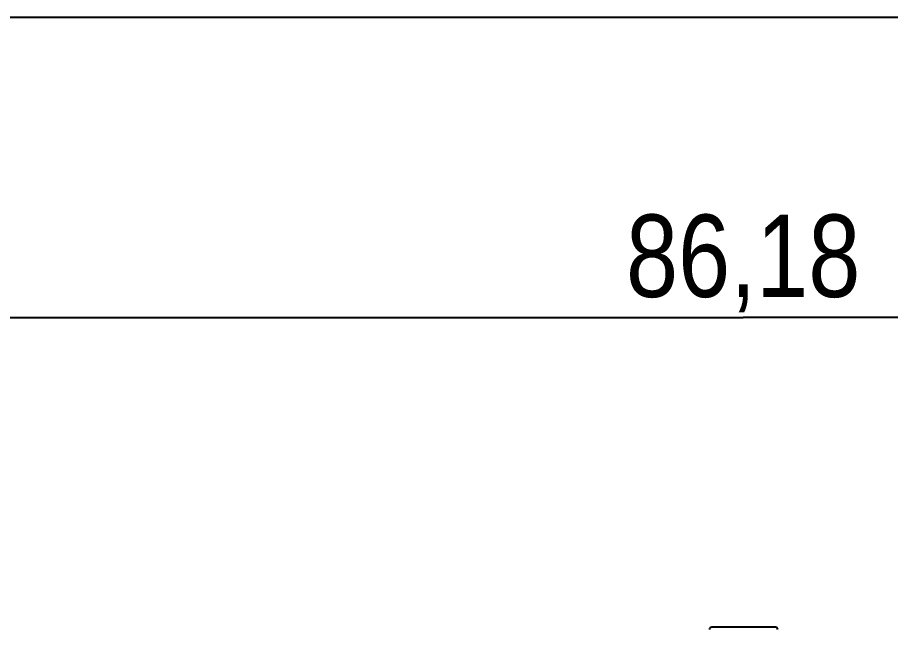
# Model space of a CAD drawing. Header units: millimetres. Extents: x 0 to 594, y 0 to 420.
# Drawn here: x 218.51 to 255.6, y 154.61 to 180.61 of the extents above; entities that cross this region are included whole.
import ezdxf

# ---------------------------------------------------------------- set-up
doc = ezdxf.new("R2010")
doc.units = ezdxf.units.MM
doc.header["$LTSCALE"] = 32.67
doc.layers.get('0').update_dxf_attribs({"linetype": 'CONTINUOUS'})
doc.styles.get("Standard").update_dxf_attribs({"font": 'txt', "width": 0.85})
doc.dimstyles.new('DIMSTYLE_1', dxfattribs={"dimtxt": 3.5, "dimasz": 3.5, "dimexe": 0.18, "dimexo": 0.0625, "dimgap": 0.09, "dimtad": 1, "dimdsep": 46, "dimtxsty": 'STANDARD', "dimblk": '_FILLED', "dimblk1": '_FILLED', "dimblk2": '_FILLED', "dimcen": 0.09, "dimadec": 0, "dimazin": 0, "dimtp": 0.3, "dimtm": 0.3, "dimtfac": 1, "dimtofl": 0, "dimtmove": 0, "dimatfit": 3, "dimldrblk": '_FILLED', "dimfxl": 1, "dimtolj": 1, "dimarcsym": 0})

# ---------------------------------------------------------------- blocks, each defined once
blk = doc.blocks.new('_FILLED')
at = {"color": 0, "linetype": 'BYBLOCK'}
blk.add_solid([(0, 0), (-1, 0.214), (-1, -0.214)], dxfattribs=at)
blk = doc.blocks.new('*D0')
at = {"color": 2, "linetype": 'CONTINUOUS'}
for p, q in [((206.253, 182.633), (206.253, 166.359)), ((292.432, 182.633), (292.432, 166.359)), ((206.253, 167.859), (249.343, 167.859)), ((292.432, 167.859), (249.343, 167.859))]:
    blk.add_line(p, q, dxfattribs=at)
at = {"color": 2, "linetype": 'CONTINUOUS', "xscale": 3.5, "yscale": 3.5, "zscale": 3.5, "rotation": 180}
blk.add_blockref('_FILLED', (206.253, 167.859), dxfattribs=at)
at = {"color": 2, "linetype": 'CONTINUOUS', "xscale": 3.5, "yscale": 3.5, "zscale": 3.5}
blk.add_blockref('_FILLED', (292.432, 167.859), dxfattribs=at)
at = {"color": 2, "linetype": 'CONTINUOUS', "insert": (249.343, 172.234), "char_height": 3.5, "width": 14.875, "attachment_point": 2, "line_spacing_factor": 0.9}
blk.add_mtext('86,18', dxfattribs=at)

msp = doc.modelspace()

# ---------------------------------------------------------------- linework, layer by layer
at = {"color": 7, "linetype": 'CONTINUOUS'}
for p, q in [((287.501, 180.606), (211.158, 180.606)), ((250.715, 154.707), (248.006, 154.707))]:
    msp.add_line(p, q, dxfattribs=at)
for centre, start, end in [((248.006, 154.607), 90, 177.2737), ((250.715, 154.607), 2.7263, 90)]:
    msp.add_arc(centre, 0.1, start, end, dxfattribs=at)

# ---------------------------------------------------------------- dimensions: what is measured, and where the dimension line sits
at = {"color": 2, "linetype": 'CONTINUOUS'}
dim = msp.add_linear_dim(base=(292.432, 167.859), p1=(206.253, 182.633), p2=(292.432, 182.633), dimstyle='DIMSTYLE_1', dxfattribs=at)
dim.commit()
dim.dimension.update_dxf_attribs({"geometry": '*D0', "text_midpoint": (241.905, 170.484), "dimtype": 160})

doc.saveas('drawing.dxf')
